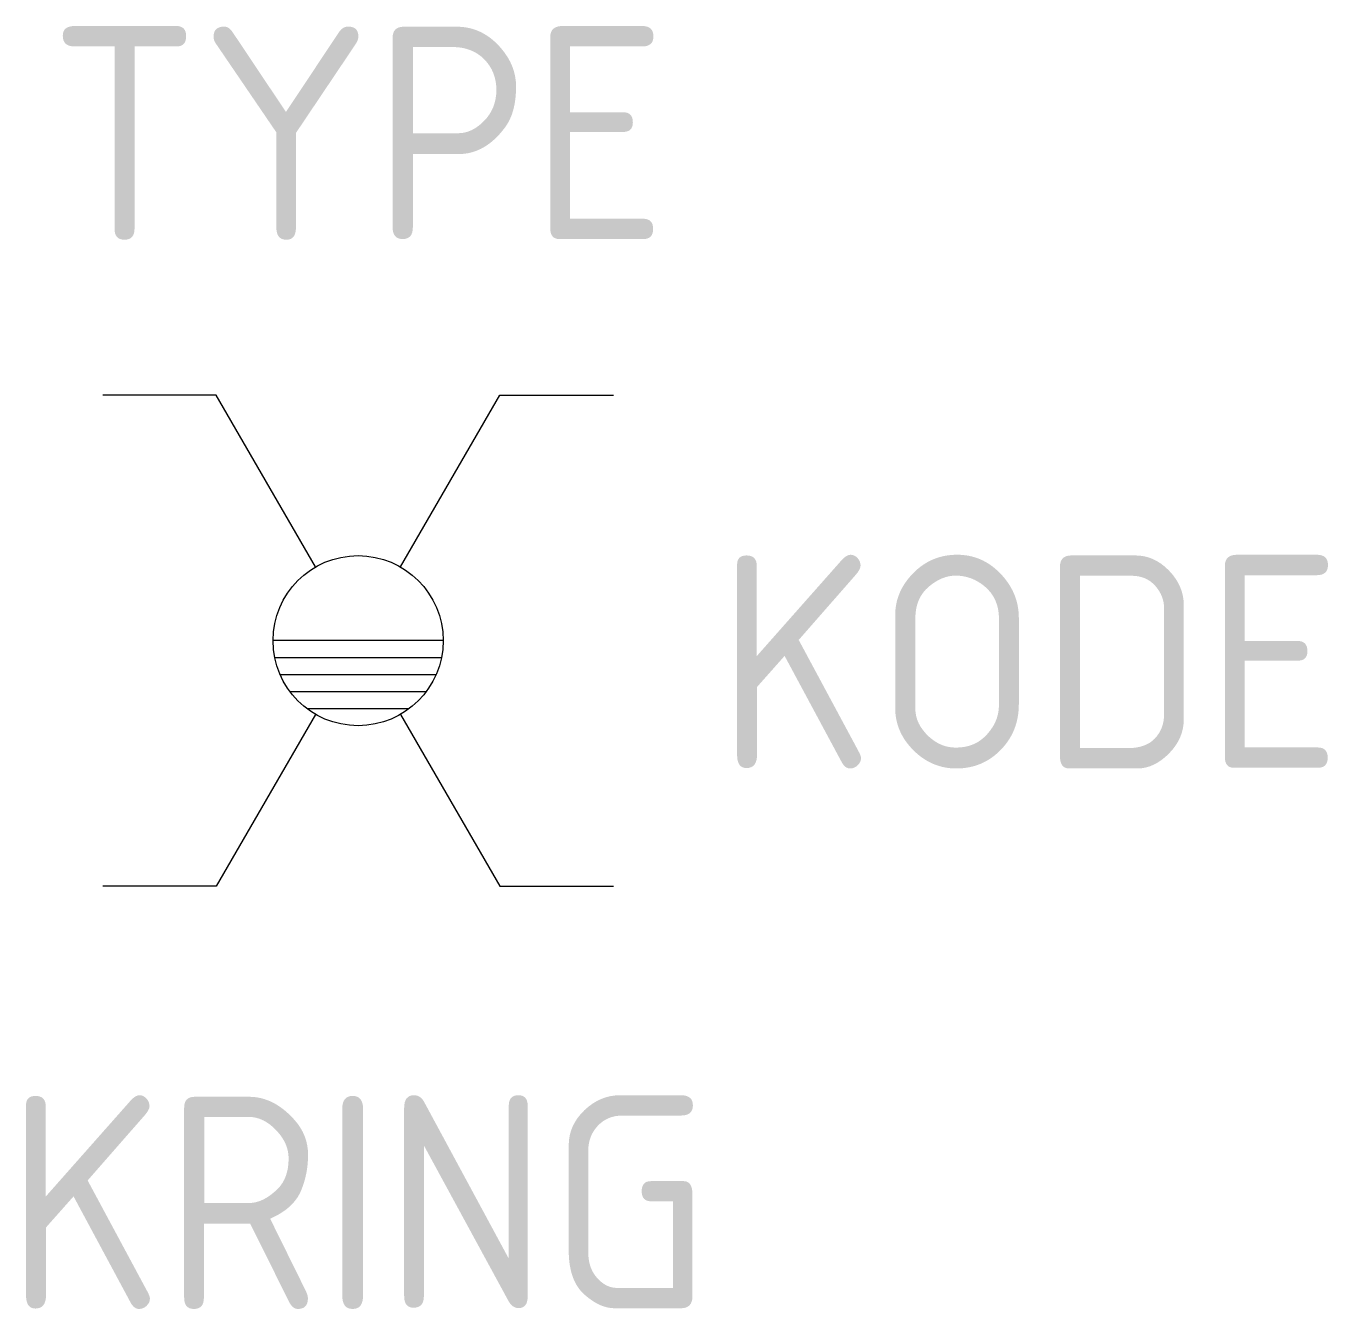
# Model space of a CAD drawing. Extents: x -3.9 to 11.4, y -7.8 to 7.2.
import ezdxf
from ezdxf.enums import TextEntityAlignment as Align

# ---------------------------------------------------------------- set-up
doc = ezdxf.new("R2010")
doc.units = 0
doc.layers.get('0').update_dxf_attribs({"linetype": 'CONTINUOUS'})
doc.styles.get("Standard").update_dxf_attribs({"font": 'iso8.shx'})

msp = doc.modelspace()

# ---------------------------------------------------------------- linework, layer by layer
at = {"linetype": 'Continuous'}
for p, q in [((-1.664, 2.882), (-2.995, 2.882)), ((-0.499, 0.865), (-1.664, 2.882)), ((0.499, 0.865), (1.664, 2.882)), ((1.664, 2.882), (2.995, 2.882)), ((-0.499, -0.865), (-1.664, -2.882)), ((0.499, -0.865), (1.664, -2.882)), ((-1.664, -2.882), (-2.995, -2.882)), ((1.664, -2.882), (2.995, -2.882))]:
    msp.add_line(p, q, dxfattribs=at)
for p, q in [((0.998, 0), (-0.998, 0)), ((0.978, -0.2), (-0.978, -0.2)), ((0.915, -0.4), (-0.915, -0.4)), ((0.798, -0.6), (-0.798, -0.6)), ((0.597, -0.8), (-0.597, -0.8))]:
    msp.add_line(p, q)
msp.add_circle((0, 0), 0.998, dxfattribs=at)

# ---------------------------------------------------------------- texts
for tag, p in [('TYPE', (0, 4.705)), ('KRING', (0, -7.843))]:
    msp.add_attdef(tag, text='XXX', height=2.5).set_placement(p, align=Align.CENTER)
msp.add_attdef('KODE', (4.205, -1.5), 'XXX', height=2.5)

doc.saveas('drawing.dxf')
